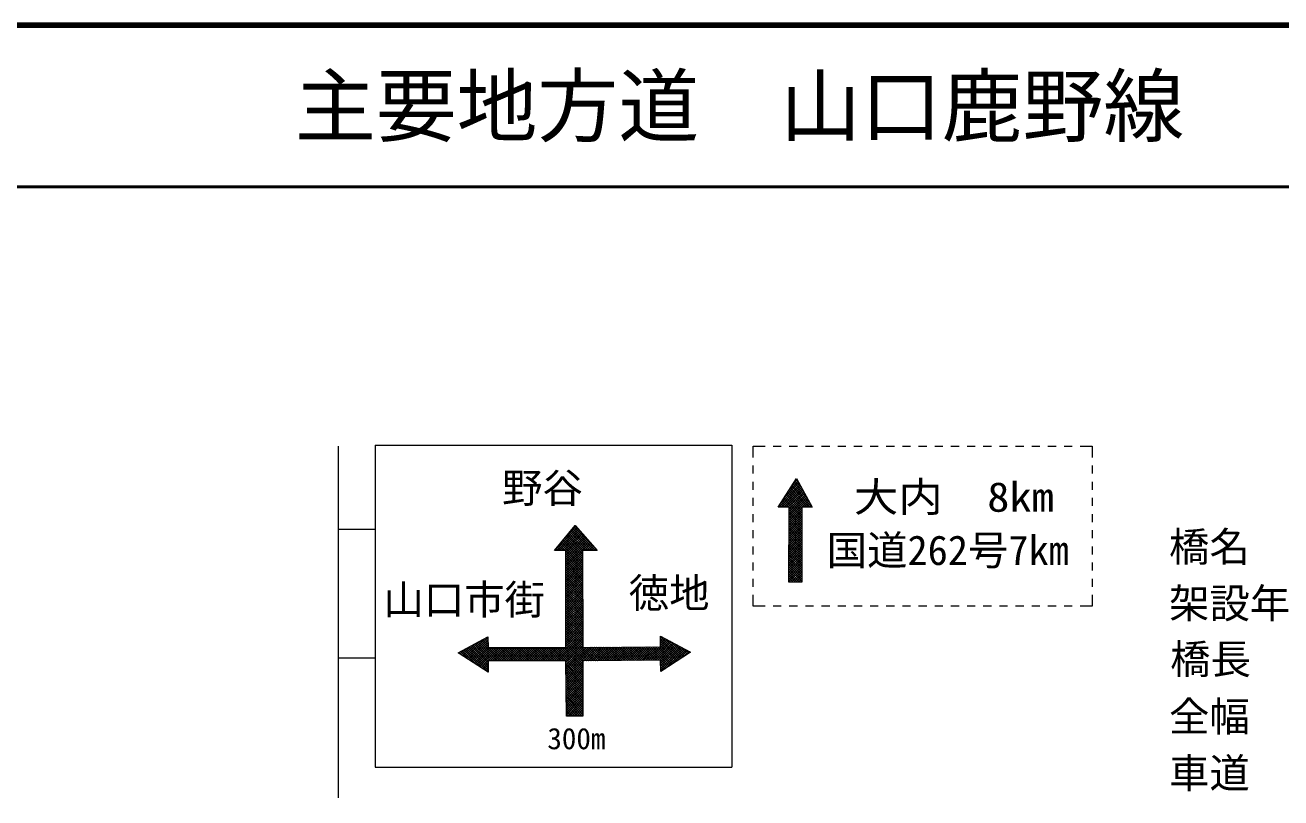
# Model space of a CAD drawing. Units: millimetres, scale not verified. Extents: x 40000 to 680000, y 20000 to 380000.
# Drawn here: x 200045 to 277715, y 332193 to 380000 of the extents above; entities that cross this region are included whole.
import ezdxf
from ezdxf.enums import TextEntityAlignment as Align

# ---------------------------------------------------------------- set-up
doc = ezdxf.new("R2010")
doc.units = ezdxf.units.MM
doc.header["$LTSCALE"] = 1000
for name, color, linetype, lineweight in [('M-STR-HTXT', 7, 'Continuous', 13), ('M-STR-STRC', 7, 'Continuous', 13), ('M-TTL', 2, 'Continuous', 140), ('M-TTL-LINE', 7, 'Continuous', 50)]:
    doc.layers.add(name, color=color, linetype=linetype, lineweight=lineweight)
doc.layers.add('M-TTL-TXT', color=7, linetype='Continuous')
doc.styles.add('ＭＳ ゴシック', font='')
doc.styles.get('ＭＳ ゴシック').set_extended_font_data('MS Gothic')

msp = doc.modelspace()

# ---------------------------------------------------------------- linework, layer by layer
at = {"layer": 'M-STR-STRC'}
for p, q in [((219411, 353942), (219411, 332193)), ((221686, 354018), (221686, 334092)), ((245083, 353252), (245083, 353960)), ((245083, 353960), (245809, 353960)), ((246309, 353960), (246809, 353960)), ((247309, 353960), (247809, 353960)), ((248309, 353960), (248809, 353960)), ((249309, 353960), (249809, 353960)), ((250309, 353960), (250809, 353960)), ((251309, 353960), (251809, 353960)), ((252309, 353960), (252809, 353960)), ((253309, 353960), (253809, 353960)), ((254309, 353960), (254809, 353960)), ((255309, 353960), (255809, 353960)), ((256309, 353960), (256809, 353960)), ((257309, 353960), (257809, 353960)), ((258309, 353960), (258809, 353960)), ((259309, 353960), (259809, 353960)), ((260309, 353960), (260809, 353960)), ((261309, 353960), (261809, 353960)), ((262309, 353960), (262809, 353960)), ((263309, 353960), (263809, 353960)), ((264309, 353960), (264809, 353960)), ((265309, 353960), (266034, 353960)), ((266034, 353960), (266034, 353252)), ((245083, 352252), (245083, 352752)), ((266034, 352752), (266034, 352252)), ((247530, 351587), (247809, 351866)), ((247900, 351696), (247717, 351879)), ((245083, 351252), (245083, 351752)), ((246684, 350175), (248007, 351498)), ((246769, 350402), (247957, 351590)), ((246825, 350175), (248056, 351406)), ((246965, 350174), (248106, 351314)), ((247023, 350797), (247908, 351682)), ((247106, 350173), (248155, 351223)), ((248148, 350175), (247220, 351104)), ((247247, 350173), (248205, 351131)), ((248289, 350176), (247275, 351190)), ((247276, 351192), (247858, 351774)), ((248429, 350177), (247330, 351276)), ((248569, 350179), (247385, 351362)), ((248709, 350180), (247441, 351448)), ((248561, 350469), (247496, 351534)), ((248396, 350776), (247551, 351621)), ((248231, 351083), (247607, 351707)), ((248065, 351389), (247662, 351793)), ((266034, 351752), (266034, 351252)), ((245083, 350252), (245083, 350752)), ((246876, 350174), (246722, 350329)), ((247018, 350174), (246777, 350415)), ((247160, 350173), (246833, 350501)), ((248086, 349389), (246888, 350587)), ((248086, 349530), (246943, 350673)), ((248086, 349672), (246998, 350759)), ((248086, 349813), (247054, 350845)), ((248086, 349954), (247109, 350931)), ((248086, 350096), (247164, 351018)), ((247294, 350079), (248254, 351039)), ((247294, 349937), (248304, 350947)), ((247294, 349796), (248353, 350855)), ((247294, 349654), (248403, 350763)), ((247294, 349513), (248452, 350671)), ((248097, 350174), (248502, 350579)), ((248240, 350176), (248552, 350487)), ((248383, 350177), (248601, 350395)), ((248525, 350178), (248651, 350304)), ((266034, 350752), (266034, 350252)), ((245083, 349252), (245083, 349752)), ((246734, 350175), (246667, 350242)), ((247293, 349088), (248086, 349880)), ((247293, 348946), (248086, 349739)), ((247293, 348805), (248086, 349598)), ((247294, 349371), (248086, 350163)), ((248086, 349247), (247294, 350039)), ((247294, 349229), (248086, 350022)), ((248086, 349106), (247294, 349898)), ((248086, 348965), (247294, 349757)), ((248086, 348823), (247294, 349615)), ((248668, 350180), (248700, 350212)), ((266034, 349752), (266034, 349252)), ((219411, 348827), (221686, 348827)), ((232803, 347507), (234194, 348898)), ((232945, 347507), (234260, 348823)), ((233086, 347507), (234327, 348748)), ((233359, 348204), (234128, 348973)), ((235155, 347507), (233856, 348806)), ((235296, 347507), (233920, 348884)), ((235307, 347638), (233984, 348961)), ((234031, 349018), (234061, 349048)), ((234239, 348848), (234048, 349038)), ((245083, 348252), (245083, 348752)), ((247292, 348097), (248086, 348891)), ((247292, 347955), (248086, 348749)), ((247293, 348663), (248086, 349456)), ((247293, 348522), (248086, 349315)), ((248086, 348399), (247293, 349191)), ((247293, 348380), (248086, 349173)), ((248086, 348257), (247293, 349050)), ((247293, 348239), (248086, 349032)), ((248086, 348116), (247293, 348909)), ((248086, 347975), (247293, 348768)), ((248086, 348682), (247294, 349474)), ((248086, 348540), (247294, 349333)), ((266034, 348752), (266034, 348252)), ((234530, 346718), (233216, 348032)), ((233227, 347507), (234393, 348673)), ((234530, 346860), (233280, 348109)), ((234530, 347001), (233344, 348187)), ((233369, 347507), (234459, 348598)), ((234530, 347143), (233408, 348264)), ((234530, 347284), (233472, 348341)), ((233490, 347487), (234526, 348523)), ((233490, 347346), (234592, 348448)), ((233490, 347204), (234658, 348372)), ((233490, 347063), (234725, 348297)), ((233490, 346922), (234791, 348222)), ((233490, 346780), (234857, 348147)), ((233491, 346639), (234924, 348072)), ((233491, 346498), (234990, 347997)), ((234529, 347426), (233536, 348419)), ((234589, 347507), (233600, 348496)), ((234731, 347507), (233664, 348574)), ((234872, 347507), (233728, 348651)), ((235013, 347507), (233792, 348729)), ((247292, 347814), (248086, 348608)), ((247292, 347672), (248086, 348466)), ((247292, 347531), (248086, 348325)), ((247292, 347389), (248086, 348183)), ((248086, 347267), (247292, 348061)), ((247292, 347248), (248086, 348042)), ((248086, 347833), (247293, 348626)), ((248086, 347692), (247293, 348485)), ((248086, 347550), (247293, 348344)), ((248086, 347409), (247293, 348202)), ((232892, 347507), (232832, 347567)), ((233033, 347507), (232896, 347644)), ((233175, 347507), (232960, 347722)), ((233316, 347507), (233024, 347799)), ((233458, 347507), (233088, 347877)), ((234530, 346577), (233152, 347954)), ((234530, 346435), (233490, 347475)), ((234530, 346293), (233490, 347334)), ((234530, 346152), (233490, 347192)), ((233491, 346356), (234529, 347395)), ((233491, 346215), (234530, 347254)), ((234642, 347507), (235056, 347922)), ((234783, 347507), (235123, 347847)), ((234925, 347507), (235189, 347772)), ((235066, 347507), (235255, 347697)), ((235207, 347507), (235322, 347621)), ((235349, 347507), (235388, 347546)), ((245083, 347252), (245083, 347752)), ((247291, 346965), (248086, 347759)), ((247291, 346823), (248086, 347618)), ((247291, 346681), (248086, 347476)), ((247291, 346540), (248086, 347335)), ((247291, 346398), (248086, 347193)), ((248086, 347126), (247292, 347920)), ((247292, 347106), (248086, 347901)), ((248086, 346985), (247292, 347779)), ((248086, 346843), (247292, 347637)), ((248086, 346702), (247292, 347496)), ((248086, 346560), (247292, 347355)), ((248086, 346419), (247292, 347213)), ((266034, 347752), (266034, 347252)), ((234530, 346010), (233490, 347051)), ((234530, 345869), (233490, 346909)), ((234530, 345727), (233490, 346767)), ((233491, 346074), (234530, 347112)), ((233491, 345932), (234530, 346971)), ((233491, 345791), (234530, 346830)), ((233491, 345650), (234530, 346688)), ((234531, 345586), (233491, 346626)), ((233491, 345509), (234530, 346547)), ((234531, 345444), (233491, 346484)), ((245083, 346252), (245083, 346752)), ((247290, 345974), (248086, 346769)), ((247290, 345832), (248086, 346628)), ((247290, 345691), (248086, 346486)), ((248086, 346278), (247291, 347072)), ((247291, 346257), (248086, 347052)), ((248086, 346136), (247291, 346931)), ((247291, 346115), (248086, 346911)), ((248086, 345995), (247291, 346789)), ((248086, 345853), (247291, 346648)), ((248086, 345712), (247291, 346507)), ((266034, 346752), (266034, 346252)), ((234531, 345303), (233491, 346343)), ((234531, 345161), (233491, 346201)), ((234531, 345020), (233491, 346060)), ((234531, 344878), (233491, 345918)), ((234531, 344737), (233491, 345777)), ((234531, 344595), (233491, 345635)), ((233492, 345367), (234530, 346406)), ((233492, 345226), (234530, 346264)), ((233492, 345085), (234530, 346123)), ((233492, 344943), (234530, 345982)), ((233492, 344802), (234530, 345840)), ((233492, 344661), (234530, 345699)), ((245083, 345252), (245083, 345752)), ((247290, 345549), (248086, 346345)), ((247686, 345546), (247290, 345942)), ((247545, 345546), (247290, 345800)), ((247404, 345545), (247290, 345659)), ((248086, 345570), (247291, 346366)), ((247968, 345547), (247291, 346224)), ((247827, 345546), (247291, 346083)), ((247428, 345545), (248086, 346204)), ((247570, 345546), (248086, 346062)), ((247711, 345546), (248086, 345921)), ((247853, 345546), (248086, 345779)), ((247995, 345547), (248086, 345638)), ((266034, 345752), (266034, 345252)), ((234531, 344454), (233491, 345494)), ((233492, 344519), (234531, 345558)), ((233492, 344378), (234531, 345416)), ((234531, 344312), (233492, 345352)), ((233492, 344237), (234531, 345275)), ((234531, 344171), (233492, 345211)), ((234531, 344029), (233492, 345069)), ((234532, 343888), (233492, 344928)), ((233493, 344095), (234531, 345134)), ((233493, 343954), (234531, 344992)), ((234532, 343746), (233492, 344786)), ((234532, 343605), (233492, 344645)), ((234532, 343463), (233492, 344503)), ((234532, 343322), (233492, 344361)), ((234532, 343180), (233492, 344220)), ((233493, 343813), (234531, 344851)), ((233493, 343671), (234531, 344710)), ((233493, 343530), (234531, 344568)), ((233493, 343389), (234531, 344427)), ((233493, 343248), (234531, 344286)), ((233493, 343106), (234531, 344144)), ((234532, 343039), (233493, 344078)), ((245083, 344045), (245083, 344752)), ((266034, 344752), (266034, 344045)), ((233493, 342965), (234532, 344003)), ((234532, 342897), (233493, 343937)), ((233493, 342824), (234532, 343862)), ((234532, 342756), (233493, 343795)), ((234532, 342614), (233493, 343654)), ((234532, 342473), (233493, 343512)), ((234533, 342331), (233493, 343371)), ((233494, 342682), (234532, 343720)), ((233494, 342541), (234532, 343579)), ((233494, 342400), (234532, 343438)), ((245809, 344045), (245083, 344045)), ((246809, 344045), (246309, 344045)), ((247809, 344045), (247309, 344045)), ((248809, 344045), (248309, 344045)), ((249809, 344045), (249309, 344045)), ((250809, 344045), (250309, 344045)), ((251809, 344045), (251309, 344045)), ((252809, 344045), (252309, 344045)), ((253809, 344045), (253309, 344045)), ((254809, 344045), (254309, 344045)), ((255809, 344045), (255309, 344045)), ((256809, 344045), (256309, 344045)), ((257809, 344045), (257309, 344045)), ((258809, 344045), (258309, 344045)), ((259809, 344045), (259309, 344045)), ((260809, 344045), (260309, 344045)), ((261809, 344045), (261309, 344045)), ((262809, 344045), (262309, 344045)), ((263809, 344045), (263309, 344045)), ((264809, 344045), (264309, 344045)), ((266034, 344045), (265309, 344045)), ((234533, 342190), (233493, 343229)), ((234533, 342048), (233493, 343088)), ((234533, 341907), (233493, 342946)), ((233494, 342258), (234532, 343296)), ((233494, 342117), (234532, 343155)), ((233494, 341976), (234532, 343014)), ((233494, 341834), (234532, 342872)), ((234533, 341765), (233494, 342805)), ((233494, 341693), (234532, 342731)), ((234533, 341624), (233494, 342663)), ((233494, 341552), (234532, 342590)), ((227209, 340923), (228178, 341892)), ((227295, 340868), (228485, 342058)), ((227381, 340812), (228673, 342105)), ((227467, 340757), (228675, 341965)), ((227553, 340702), (228676, 341824)), ((229115, 340678), (227998, 341795)), ((229256, 340678), (228090, 341844)), ((229397, 340678), (228182, 341894)), ((228679, 341538), (228273, 341944)), ((228677, 341681), (228365, 341993)), ((228676, 341824), (228457, 342043)), ((228675, 341967), (228549, 342092)), ((228673, 342109), (228641, 342142)), ((232761, 340677), (234532, 342448)), ((232902, 340677), (234533, 342307)), ((233043, 340677), (234533, 342166)), ((233185, 340676), (234533, 342024)), ((233326, 340676), (234533, 341883)), ((235334, 340681), (233494, 342522)), ((235194, 340680), (233494, 342380)), ((235053, 340679), (233494, 342239)), ((234913, 340678), (233494, 342097)), ((234772, 340677), (233494, 341955)), ((234632, 340676), (233494, 341814)), ((238587, 340705), (239822, 341939)), ((238730, 340706), (239914, 341890)), ((238872, 340707), (240006, 341841)), ((239014, 340708), (240099, 341792)), ((239346, 341605), (239729, 341988)), ((239347, 342031), (239452, 342135)), ((239347, 341889), (239545, 342086)), ((240581, 340809), (239347, 342042)), ((239347, 341747), (239637, 342037)), ((240495, 340753), (239347, 341901)), ((240409, 340697), (239347, 341760)), ((239348, 342172), (239360, 342184)), ((240666, 340864), (239348, 342183)), ((240752, 340920), (239632, 342040)), ((240838, 340976), (239934, 341880)), ((226864, 341144), (226949, 341229)), ((227108, 340987), (226896, 341200)), ((226950, 341089), (227256, 341395)), ((227503, 340735), (226987, 341250)), ((227036, 341033), (227563, 341560)), ((227897, 340482), (227079, 341299)), ((227123, 340978), (227871, 341726)), ((228291, 340229), (227171, 341349)), ((228678, 339983), (227263, 341398)), ((228679, 340124), (227355, 341448)), ((228680, 340265), (227447, 341497)), ((228680, 340405), (227539, 341547)), ((228681, 340546), (227630, 341597)), ((227640, 340647), (228677, 341684)), ((228690, 340678), (227722, 341646)), ((227726, 340591), (228679, 341544)), ((227812, 340536), (228778, 341502)), ((228832, 340678), (227814, 341696)), ((227898, 340481), (228920, 341502)), ((228973, 340678), (227906, 341745)), ((227984, 340426), (229061, 341502)), ((228070, 340370), (229203, 341503)), ((228157, 340315), (229344, 341503)), ((228243, 340260), (229486, 341503)), ((229539, 340678), (228715, 341502)), ((228803, 340678), (229627, 341503)), ((229680, 340678), (228856, 341502)), ((228944, 340678), (229769, 341503)), ((229822, 340678), (228997, 341502)), ((229085, 340678), (229910, 341503)), ((229963, 340678), (229139, 341502)), ((229227, 340678), (230052, 341503)), ((230105, 340678), (229280, 341503)), ((229368, 340678), (230193, 341503)), ((230246, 340678), (229421, 341503)), ((229510, 340678), (230335, 341503)), ((230388, 340678), (229563, 341503)), ((229651, 340678), (230476, 341503)), ((230529, 340678), (229704, 341503)), ((229792, 340678), (230618, 341503)), ((230671, 340678), (229846, 341503)), ((229934, 340678), (230759, 341503)), ((230812, 340677), (229987, 341503)), ((230075, 340678), (230900, 341503)), ((230954, 340677), (230128, 341503)), ((230216, 340678), (231042, 341503)), ((231095, 340677), (230270, 341503)), ((230358, 340678), (231183, 341504)), ((231237, 340677), (230411, 341503)), ((230499, 340678), (231325, 341504)), ((231378, 340677), (230552, 341503)), ((230640, 340678), (231466, 341504)), ((231520, 340677), (230694, 341503)), ((230782, 340678), (231608, 341504)), ((231661, 340677), (230835, 341503)), ((230923, 340677), (231749, 341504)), ((231803, 340677), (230976, 341503)), ((231064, 340677), (231891, 341504)), ((231944, 340677), (231118, 341503)), ((231206, 340677), (232032, 341504)), ((232086, 340677), (231259, 341504)), ((231347, 340677), (232174, 341504)), ((232227, 340677), (231400, 341504)), ((231489, 340677), (232315, 341504)), ((232369, 340677), (231542, 341504)), ((231630, 340677), (232457, 341504)), ((232510, 340677), (231683, 341504)), ((231771, 340677), (232598, 341504)), ((232652, 340677), (231824, 341504)), ((231913, 340677), (232740, 341504)), ((232793, 340677), (231966, 341504)), ((232054, 340677), (232881, 341504)), ((232935, 340677), (232107, 341504)), ((232195, 340677), (233023, 341504)), ((233076, 340677), (232249, 341504)), ((232337, 340677), (233164, 341504)), ((233218, 340676), (232390, 341504)), ((232478, 340677), (233306, 341505)), ((233359, 340676), (232531, 341504)), ((232619, 340677), (233447, 341505)), ((234534, 339643), (232673, 341504)), ((234534, 339784), (232814, 341504)), ((234534, 339926), (232955, 341504)), ((234534, 340067), (233097, 341504)), ((234534, 340209), (233238, 341505)), ((234534, 340350), (233379, 341505)), ((233468, 340676), (234533, 341742)), ((234534, 340633), (233494, 341672)), ((234534, 340492), (233494, 341531)), ((233498, 340566), (234533, 341600)), ((233500, 340426), (234578, 341504)), ((233501, 340286), (234721, 341505)), ((233503, 340146), (234863, 341506)), ((233504, 340006), (235005, 341507)), ((233505, 339866), (235147, 341508)), ((233507, 339726), (235290, 341509)), ((234599, 340676), (235432, 341510)), ((235474, 340682), (234652, 341505)), ((234741, 340677), (235574, 341510)), ((235615, 340683), (234793, 341506)), ((234883, 340678), (235717, 341511)), ((235755, 340684), (234933, 341506)), ((235026, 340679), (235859, 341512)), ((235896, 340685), (235074, 341507)), ((235168, 340680), (236001, 341513)), ((236036, 340686), (235214, 341508)), ((235311, 340681), (236144, 341514)), ((236176, 340687), (235355, 341509)), ((235453, 340682), (236286, 341515)), ((236317, 340688), (235495, 341510)), ((235596, 340683), (236428, 341516)), ((236457, 340689), (235636, 341511)), ((235738, 340684), (236571, 341517)), ((236598, 340690), (235776, 341512)), ((235881, 340685), (236713, 341518)), ((236738, 340691), (235917, 341513)), ((236023, 340686), (236855, 341518)), ((236879, 340692), (236058, 341513)), ((236165, 340687), (236998, 341519)), ((237019, 340693), (236198, 341514)), ((236308, 340688), (237140, 341520)), ((237159, 340694), (236339, 341515)), ((236450, 340689), (237282, 341521)), ((237300, 340695), (236479, 341516)), ((236593, 340690), (237424, 341522)), ((237440, 340696), (236620, 341517)), ((236735, 340691), (237567, 341523)), ((237581, 340697), (236760, 341518)), ((236878, 340692), (237709, 341524)), ((237721, 340698), (236901, 341519)), ((237020, 340693), (237851, 341525)), ((237861, 340699), (237041, 341520)), ((237163, 340694), (237994, 341526)), ((238002, 340700), (237182, 341520)), ((237305, 340695), (238136, 341526)), ((238142, 340701), (237322, 341521)), ((237448, 340696), (238278, 341527)), ((238283, 340702), (237463, 341522)), ((237590, 340697), (238421, 341528)), ((238423, 340703), (237603, 341523)), ((237732, 340699), (238563, 341529)), ((238563, 340704), (237744, 341524)), ((237875, 340700), (238705, 341530)), ((238704, 340705), (237885, 341525)), ((238017, 340701), (238848, 341531)), ((238844, 340707), (238025, 341526)), ((238160, 340702), (238990, 341532)), ((238985, 340708), (238166, 341527)), ((238302, 340703), (239132, 341533)), ((239125, 340709), (238306, 341527)), ((238445, 340704), (239274, 341534)), ((239266, 340710), (238447, 341528)), ((239810, 340307), (238587, 341529)), ((239895, 340363), (238728, 341530)), ((239981, 340418), (238868, 341531)), ((240067, 340474), (239009, 341532)), ((240152, 340530), (239149, 341533)), ((239157, 340709), (240191, 341743)), ((240238, 340586), (239290, 341534)), ((239299, 340710), (240284, 341694)), ((240324, 340641), (239346, 341619)), ((239350, 340619), (240376, 341645)), ((239352, 340479), (240468, 341596)), ((239353, 340340), (240561, 341547)), ((239355, 340200), (240653, 341498)), ((239356, 340060), (240745, 341449)), ((239625, 340187), (240838, 341400)), ((240029, 340450), (240930, 341351)), ((240923, 341032), (240235, 341720)), ((240434, 340713), (241023, 341302)), ((241009, 341087), (240537, 341560)), ((241095, 341143), (240838, 341399)), ((240839, 340977), (241115, 341253)), ((241180, 341199), (241140, 341239)), ((219411, 340856), (221686, 340856)), ((228329, 340205), (228681, 340557)), ((228415, 340149), (228680, 340415)), ((228501, 340094), (228680, 340272)), ((234534, 339501), (233499, 340537)), ((234534, 339360), (233500, 340394)), ((234535, 339218), (233502, 340251)), ((233508, 339586), (234534, 340611)), ((233510, 339446), (234534, 340470)), ((233511, 339306), (234534, 340328)), ((239724, 340251), (239350, 340625)), ((239638, 340195), (239352, 340482)), ((239553, 340140), (239353, 340339)), ((239467, 340084), (239355, 340196)), ((228588, 340039), (228679, 340130)), ((228674, 339984), (228678, 339988)), ((234535, 339076), (233503, 340108)), ((234535, 338935), (233504, 339965)), ((234535, 338793), (233506, 339822)), ((234535, 338652), (233507, 339680)), ((234535, 338510), (233509, 339537)), ((233512, 339166), (234534, 340187)), ((233514, 339026), (234534, 340046)), ((233515, 338886), (234534, 339904)), ((233517, 338746), (234534, 339763)), ((233518, 338606), (234534, 339622)), ((233519, 338465), (234534, 339480)), ((239381, 340028), (239357, 340053)), ((234535, 338369), (233510, 339394)), ((234535, 338227), (233512, 339251)), ((234535, 338086), (233513, 339108)), ((234535, 337944), (233514, 338965)), ((234536, 337803), (233516, 338822)), ((234536, 337661), (233517, 338680)), ((233521, 338325), (234534, 339339)), ((233522, 338185), (234535, 339198)), ((233524, 338045), (234535, 339056)), ((233525, 337905), (234535, 338915)), ((233526, 337765), (234535, 338774)), ((234536, 337520), (233519, 338537)), ((234536, 337378), (233520, 338394)), ((234517, 337256), (233522, 338251)), ((234376, 337256), (233523, 338108)), ((234234, 337256), (233524, 337965)), ((233528, 337625), (234535, 338632)), ((233529, 337485), (234535, 338491)), ((233531, 337345), (234535, 338350)), ((233582, 337256), (234535, 338209)), ((233724, 337256), (234535, 338067)), ((233865, 337256), (234535, 337926)), ((234093, 337256), (233526, 337822)), ((233951, 337256), (233527, 337680)), ((233810, 337256), (233529, 337537)), ((233669, 337256), (233530, 337394)), ((234007, 337256), (234536, 337785)), ((234148, 337256), (234536, 337643)), ((234289, 337256), (234536, 337502)), ((234431, 337256), (234536, 337361)), ((221686, 334092), (243746, 334092))]:
    msp.add_line(p, q, dxfattribs=at)
msp.add_lwpolyline([(221686, 354018), (243746, 354018), (243746, 334092)], dxfattribs=at)
for points in [[(246624, 350176), (247763, 351950), (248717, 350180), (248086, 350174), (248086, 345547), (247290, 345545), (247294, 350172)], [(233490, 347507), (232783, 347507), (234059, 349051), (235422, 347507), (234529, 347507), (234533, 341504), (239346, 341534), (239348, 342191), (241196, 341209), (239357, 340012), (239349, 340710), (234534, 340676), (234536, 337256), (233532, 337256), (233497, 340676), (228681, 340678), (228678, 339981), (226831, 341165), (228673, 342159), (228679, 341502), (233495, 341505)]]:
    msp.add_lwpolyline(points, close=True, dxfattribs=at)
at = {"layer": 'M-TTL'}
msp.add_line((680000, 380000), (40000, 380000), dxfattribs=at)
at = {"layer": 'M-TTL-LINE'}
msp.add_line((40000, 370000), (680000, 370000), dxfattribs=at)

# ---------------------------------------------------------------- texts
at = {"layer": 'M-STR-HTXT', "style": 'ＭＳ ゴシック'}
for s, p in [('橋名', (270797, 346263)), ('架設年月', (270797, 342763)), ('橋長', (270865, 339314)), ('全幅', (270797, 335763)), ('車道', (270797, 332263))]:
    msp.add_text(s, height=1833, dxfattribs=at).set_placement(p, align=Align.BOTTOM_LEFT)
at = {"layer": 'M-STR-STRC', "style": 'ＭＳ ゴシック'}
for s, height, p in [('野谷', 1833, (232046, 349903)), ('国道262号7km', 1833, (257111, 346050)), ('山口市街', 1833, (227206, 342990)), ('徳地', 1833, (239879, 343402)), ('300m', 1320, (234142, 334807))]:
    msp.add_text(s, height=height, dxfattribs=at).set_placement(p, align=Align.BOTTOM_CENTER)
at = {"layer": 'M-STR-STRC', "style": 'ＭＳ ゴシック', "width": 1.1}
msp.add_text('大内\u30008km', height=1833, dxfattribs=at).set_placement((257486, 349345), align=Align.BOTTOM_CENTER)
at = {"layer": 'M-TTL-TXT', "style": 'ＭＳ ゴシック'}
msp.add_text('主要地方道\u3000山口鹿野線', height=3666, dxfattribs=at).set_placement((216734, 375000), align=Align.MIDDLE_LEFT)

doc.saveas('drawing.dxf')
